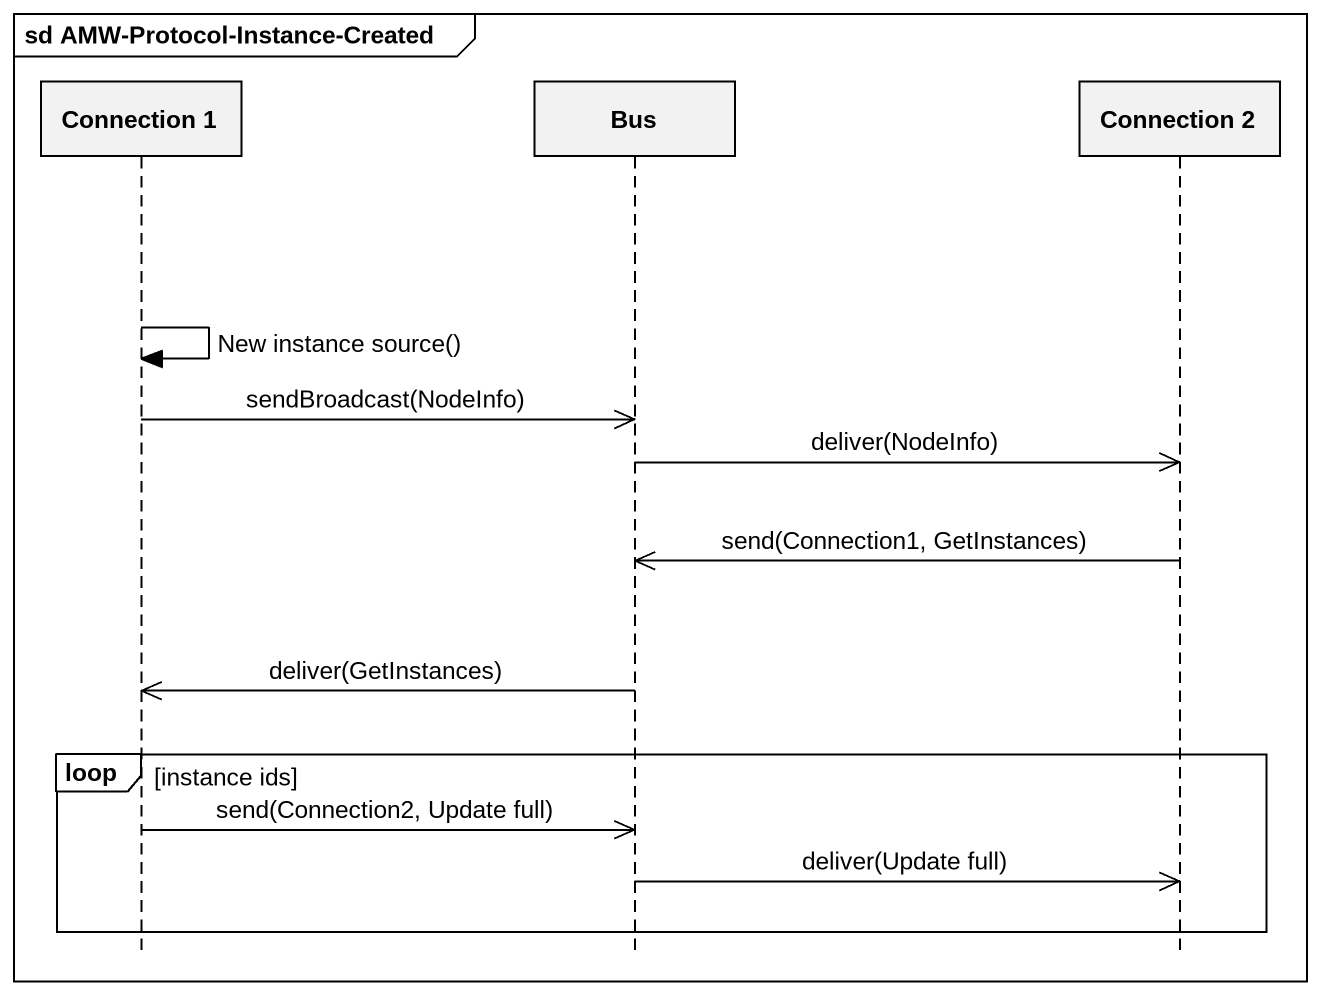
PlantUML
@startuml
mainframe sd AMW-Protocol-Instance-Created
hide footbox
participant "Connection 1" as Connection_1
participant Bus
participant "Connection 2" as Connection_2

Connection_1 -> Connection_1 : New instance source()
Connection_1 ->> Bus : sendBroadcast(NodeInfo)
Bus ->> Connection_2 : deliver(NodeInfo)
Connection_2 ->> Bus : send(Connection1, GetInstances)
Bus ->> Connection_1 : deliver(GetInstances)
loop instance ids
  Connection_1 ->> Bus : send(Connection2, Update full)
  Bus ->> Connection_2 : deliver(Update full)
end
@enduml
